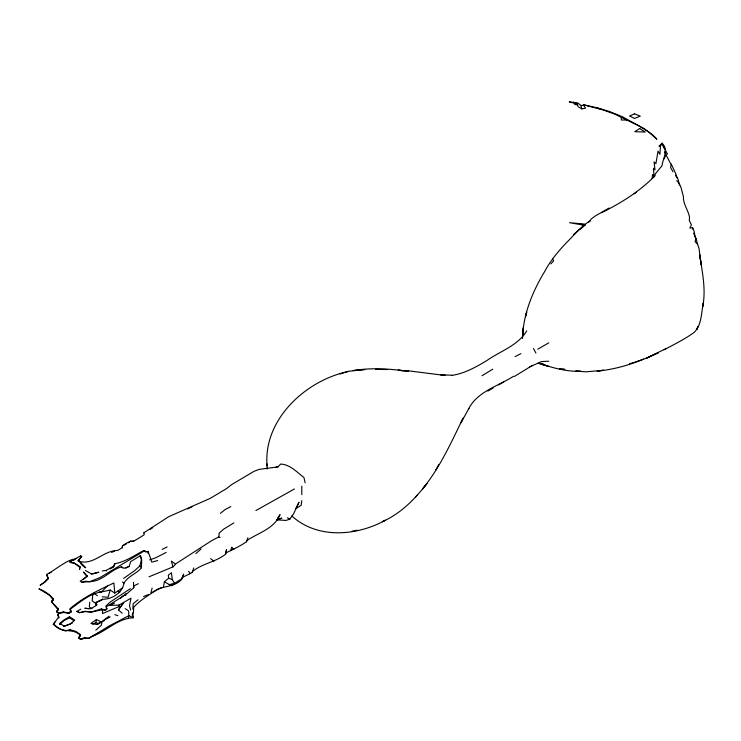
<?xml version="1.0" encoding="UTF-8"?>
<svg xmlns="http://www.w3.org/2000/svg" width="741" height="741" viewBox="0 0 741 741"><rect width="100%" height="100%" fill="white"/><g stroke="black" fill="none" stroke-linecap="round" stroke-linejoin="round"><path stroke-width="1.11" d="M122.441 547.821L122.441 545.876L126.109 543.403L130.703 541.106L133.769 541.106L139.271 537.92L144.171 534.743L143.865 532.798L168.661 516.718L210.277 498.341L226.496 488.625L231.701 484.558L254.043 471.304L259.248 469.368L278.227 466.886M133.463 582.278L133.76 587.752L126.424 594.115L106.222 606.833L106.834 608.954L105.611 610.019L101.628 609.843L90.921 612.14L101.322 608.954L105.611 610.019L106.834 608.602L105.917 605.953L110.196 602.062L130.397 588.641M301.791 494.636L301.791 486.152M662.019 143.17L660.49 146.181L658.962 146.357L662.019 143.17C669.262 149.941 662.797 158.259 662.019 165.789L655.285 173.922L654.979 175.867C639.492 191.521 621.208 202.941 601.423 212.797M133.76 587.752L133.769 585.983L138.354 583.686M96.432 605.425L95.506 602.776L102.239 599.237C111.595 599.571 122.469 592.995 123.969 583.158C127.887 576.118 136.455 573.914 141.42 567.791L141.726 559.835L140.503 555.593L130.703 561.604L129.175 566.374L125.803 567.967L123.052 568.143L121.524 566.902C113.29 568.949 107.565 575.47 100.1 578.916C94.403 582.231 88.142 581.472 82.038 582.278L80.204 581.213L87.243 576.442L83.576 572.2L87.243 576.442M132.843 609.139L133.158 603.656L138.048 599.765M89.689 602.238L89.383 607.018L91.986 608.694M522.535 338.517C523.044 314.656 532.316 292.01 544.496 271.808C550.044 261.471 557.278 252.394 565.309 243.891C573.302 235.897 580.972 226.681 590.401 220.568L591.012 219.16L594.995 216.15L609.065 208.026M522.84 335.516L523.378 327.476L522.766 333.839M660.49 146.181L659.879 154.313L658.036 151.127L655.896 163.668L654.062 161.909L654.979 169.856L653.451 168.263L654.062 176.747L652.534 174.45L652.126 178.461M220.077 537.568L218.845 537.216L219.151 533.149L223.745 529.093L233.85 522.905M79.898 566.55L79.593 569.551L79.898 566.55L74.081 562.836L70.414 562.484L74.081 563.188L79.898 567.254M225.579 554.185L226.496 549.766L225.579 554.185C215.659 562.187 202.423 563.336 192.53 571.496L192.225 572.376L189.77 573.793L182.119 577.508L182.425 578.388C176.163 586.779 165.864 585.622 157.333 589.345C149.293 594.995 140.318 599.84 133.769 607.194L133.454 611.964L132.231 614.789L133.148 617.79C117.8 618.42 106.852 630.878 93.06 635.991M92.94 593.569L92.143 600.831L97.034 604.369M301.791 500.638L301.179 505.232L295.668 508.771M163.455 586.872L164.372 581.75L168.652 578.212L168.346 575.211L171.412 572.737L172.329 579.629L174.468 583.334L172.023 585.807M92.69 624.117L95.811 622.736L96.423 619.559L100.711 621.68L97.034 624.506L90.921 623.45L96.423 619.559M122.135 613.196L118.458 610.019L119.681 607.546L118.764 606.657L119.069 605.073L131.009 598.182L129.48 605.777L130.703 610.019M123.664 578.388L134.686 570.616L139.882 565.846L141.42 559.659L140.197 555.843M128.258 618.142L128.869 615.669L128.564 610.899L125.192 608.602M150.905 592.698L152.127 588.104M525.517 316.694L526.74 312.1L525.517 316.342M693.539 233.119L695.994 238.417L695.077 241.77L697.522 243.891L699.05 248.661L701.19 264.741L699.661 254.672C702.19 271.743 706.192 289.444 702.727 306.626L703.339 303.088C701.162 312.971 701.884 324.873 694.15 332.422C684.767 339.202 674.366 344.343 664.158 349.743M122.747 587.752L114.79 593.05L110.196 590.049L108.056 597.292L102.239 596.764M110.048 568.931L113.568 566.902L115.096 563.549M697.827 326.503L696.91 329.421L697.827 326.772M226.19 552.767C233.091 549.424 239.973 546.228 246.392 541.81L247.929 537.744M113.568 566.902L114.484 563.901M58.169 609.843L58.169 608.778L56.64 611.788L58.169 608.778L51.435 601.711L53.269 598.885L49.601 594.995L44.395 591.29L38.893 588.817L49.601 595.347L53.269 599.941L51.435 601.711L58.169 609.843L56.64 611.788L59.085 613.548L63.374 612.492L68.885 613.196L71.331 611.779L70.108 608.602C83.038 597.431 98.544 590.169 113.873 582.982L114.79 593.05M182.119 577.508L183.648 574.145L182.425 578.388L174.468 583.334L169.263 584.575L164.372 581.75M193.753 567.967L192.225 572.376M468.896 408.402L460.939 422.889L463.079 418.119C451.223 442.47 439.876 467.673 422.685 488.801L426.964 483.502C414.941 499.036 400.585 513.763 382.282 521.673L385.348 520.256C356.708 536.058 317.519 539.309 291.787 515.958M51.74 601.887L53.269 598.885L53.269 599.941M132.843 613.02L133.148 617.79L128.869 615.669L108.973 626.099L88.772 638.464L84.798 638.288L80.51 639.353L78.676 637.936L80.51 634.759L75.915 631.397L69.802 629.628L65.514 631.045L60.308 629.1L53.269 624.33L58.78 616.91L57.863 614.613L58.845 612.918M296.15 507.835L299.031 502.231L293.529 513.893L289.851 519.191L285.878 520.432L276.523 519.821M663.853 159.074L665.992 155.017L665.075 151.655L665.687 150.951M435.541 470.424L438.598 464.774M82.344 565.494L78.676 560.539L81.732 556.296L80.51 555.945L69.497 561.956L76.221 558.418M74.081 620.736L69.497 617.79L63.985 620.615L59.697 624.506L59.697 623.45L63.985 619.911L69.497 616.734L74.702 620.087L70.414 623.978L63.68 626.451L72.248 623.125M130.703 541.106L128.406 542.783M246.392 541.81L247.318 540.217C258.831 532.76 274.596 528.324 280.061 514.606L277.616 518.033M468.59 408.93C477.436 391.461 498.054 386.218 513.578 376.243M526.74 330.829C518.089 345.602 500.11 351.132 486.652 360.691C475.917 367.091 464.626 373.51 452.066 375.354M58.937 613.289L57.863 614.965L58.78 617.966L58.78 616.91M80.51 635.463L78.676 637.936L80.51 634.759L80.51 635.463C72.59 627.145 61.16 634.574 53.574 623.802L55.418 625.923M53.269 624.33L55.112 621.856M118.458 610.019L123.664 602.776L119.681 607.546M125.933 593.55L124.581 595.171L125.803 595.532M415.34 497.285L417.174 495.164M48.378 577.684L44.701 581.926L40.107 585.279L45.006 582.102L48.378 578.74L46.535 574.497C55.501 569.857 63.346 562.317 72.859 559.307L74.813 559.872M78.676 560.539L78.37 560.011L81.732 556.296M550.915 263.861L553.675 260.86L552.453 258.739M588.873 222.161L590.401 220.568M149.071 576.794L172.94 566.902L175.385 564.429M585.501 224.81L580.305 229.228M107.445 585.983L101.322 591.994C89.087 593.782 79.62 602.674 69.802 609.491L71.331 611.779M120.607 598.182L123.358 595.532M573.571 234.526L583.362 226.042M83.261 579.453L87.243 575.738M195.893 553.647L201.098 548.877M95.811 630.165L101.322 625.219L101.934 622.032L97.034 624.506M104.388 620.625L101.628 621.856L108.973 616.206M220.383 513.365L225.273 509.475L230.784 506.649M71.331 560.891L73.47 559.307M634.166 193.883L636.612 192.123M532.557 365.285L514.495 376.419M150.136 529.352L152.739 527.675M492.765 369.175L482.058 375.715M548.775 342.842L537.762 349.206M49.295 573.265L51.249 572.135M102.239 570.968L106.213 570.44L113.568 566.198M125.803 567.967L129.175 566.374M76.842 611.427L79.593 612.668L85.104 611.612L90.606 611.964L85.104 611.251L79.593 612.668L76.842 611.427L80.815 609.13M88.874 608.722L84.798 608.25L90.615 608.778L96.738 605.249L95.506 602.776L101.322 600.303M255.886 510.54L294.446 488.977M105 609.667L106.834 608.954M487.874 391.081L493.071 388.08M498.582 384.903L503.787 381.893M78.981 637.76L80.204 638.816L84.798 637.936L88.772 638.112L98.877 632.638M666.604 348.326L646.717 358.042L634.166 362.46M515.106 356.625L520.923 353.624M529.806 366.878L541.43 361.58L548.775 361.219M104.379 619.911L110.196 616.91M166.206 552.415L155.49 557.89L149.682 559.835M187.63 508.947L192.53 506.473M162.233 549.405L167.123 546.932M152.127 592.346L161.612 587.576M114.484 603.128L109.89 605.425L119.069 605.073M126.424 543.931L122.441 545.876L122.135 547.821L117.541 550.47C103.212 550.359 92.44 566.791 77.759 560.715M157.638 560.539L151.822 562.132L148.144 551.526L146.005 551.712L143.865 550.47C134.482 555.389 125.349 561.826 114.79 563.725M68.265 612.844L71.331 611.427L68.885 613.196L63.374 611.788L59.085 613.196L56.946 611.612M233.545 548.877L230.784 550.118L231.701 547.117L233.85 549.405M111.548 552.453L114.484 551.174M218.845 536.864L211.5 540.754L175.385 564.077L171.412 561.076L172.94 566.902M143.559 596.588L148.144 594.643M276.791 520.201L281.895 518.135L278.681 518.756M643.651 359.107C628.831 365.257 613.15 369.648 597.135 371.121L603.563 370.241L586.122 371.825L575.711 371.121L580.916 371.297C568.014 371.76 555.166 368.527 542.958 364.581L548.164 366.174L539.902 363.877M340.045 373.946L348.307 371.297L364.841 369.527L353.207 370.583C371.51 367.508 390.322 368.731 408.597 371.473M118.764 606.657L102.545 613.548L102.545 609.51M82.038 582.278L85.715 581.213L89.689 581.75L100.1 577.508L144.476 550.822L145.393 551.712L148.144 551.526M84.798 637.936L80.51 639.353L80.204 638.816M578.462 103.416L569.894 102.36L569.283 101.647L578.462 103.416L580.907 105.537L584.89 105.009L597.135 107.834L609.686 111.548L622.227 116.67L644.262 128.684L652.84 135.047L656.813 139.113L648.551 131.87L638.761 125.859L614.891 114.197L597.135 107.834M92.838 573.867L98.877 572.2L91.532 573.969M629.581 363.701L633.249 362.71M276.078 467.071L278.227 466.534L280.672 464.061C290.166 464.459 296.808 472.156 303.93 477.491L305.162 482.789M355.134 530.63L357.143 530.176M110.196 590.049L101.322 591.994L99.081 591.874M348.613 371.473C306.033 379.976 262.935 419.656 267.103 465.894M576.933 103.592L578.156 106.778L581.833 108.899L585.501 108.186L583.362 104.833L602.035 109.603M695.206 237.407L694.15 231.349L692.622 227.635L689.871 228.172L691.399 224.81L689.26 220.392L689.565 217.391C688.343 210.175 682.906 203.979 683.443 196.541C681.544 190.974 681.572 185.009 676.709 180.637M131.518 541.458L133.769 541.106M352.17 531.14L354.124 530.852M375.548 369.351L387.487 369.527M627.432 120.023L621.31 120.023L621.31 117.198M580.611 224.106L584.769 225.384L569.588 222.689L584.89 224.106M143.865 532.798L144.476 532.798M407.995 370.759L398.63 370.444L407.995 370.759L445.637 375.539L440.738 374.826L451.76 375.187M398.195 370.055L402.789 370.593M537.91 363.312L543.264 364.053L541.226 363.34M577.85 105.009L574.794 104.481L573.571 102.008M169.263 584.575L172.023 585.455M114.79 614.613L117.847 615.669M95.811 622.736L98.572 623.69M119.931 592.068L117.847 591.29L119.421 592.504M168.652 578.212L172.329 579.629M287.406 517.783L289.851 519.191M85.41 570.44L91.838 574.145M59.697 623.45L63.985 625.923M121.154 566.55L122.747 567.606M210.583 558.603L213.954 561.252M83.187 566.059L85.715 567.782L78.37 560.011M93.912 593.161L97.34 595.708M143.865 550.47L145.393 551.712M122.441 581.926L123.969 583.158M652.84 135.399L656.507 138.938M80.51 555.945L81.427 556.834M188.547 571.32L189.77 572.737L189.77 573.793M139.882 565.846L141.42 567.791M661.713 143.708L667.53 154.128M673.041 171.801L670.586 167.559L671.198 164.734L665.075 153.072L665.075 151.655M106.213 570.44L106.519 570.968M533.474 348.502L535.919 353.096M671.198 164.03L675.792 173.746L676.774 177.423M48.378 578.74L46.535 574.497M676.709 177.812L675.792 175.154L677.932 178.868L679.46 185.046M101.322 608.954L101.628 609.843M695.994 238.417L697.522 243.891M580.907 105.537L581.833 108.899M95.811 602.952L96.506 605.471M663.547 145.829L663.853 147.774M147.839 551.35L148.154 553.471M266.899 463.885L267.149 469.044M692.622 227.635L692.622 229.052M102.239 599.237L102.239 599.951M69.802 629.628L69.802 630.341M69.497 616.734L69.497 617.79M63.374 611.788L63.374 612.492M639.678 128.508L634.778 131.694L645.189 132.046L639.678 128.508M658.341 352.744L646.717 358.042L658.341 352.744M634.472 113.845L629.572 115.967L634.472 118.44L640.289 116.142L634.472 113.845M564.688 369.351L559.798 368.999L564.688 369.351"/></g></svg>
